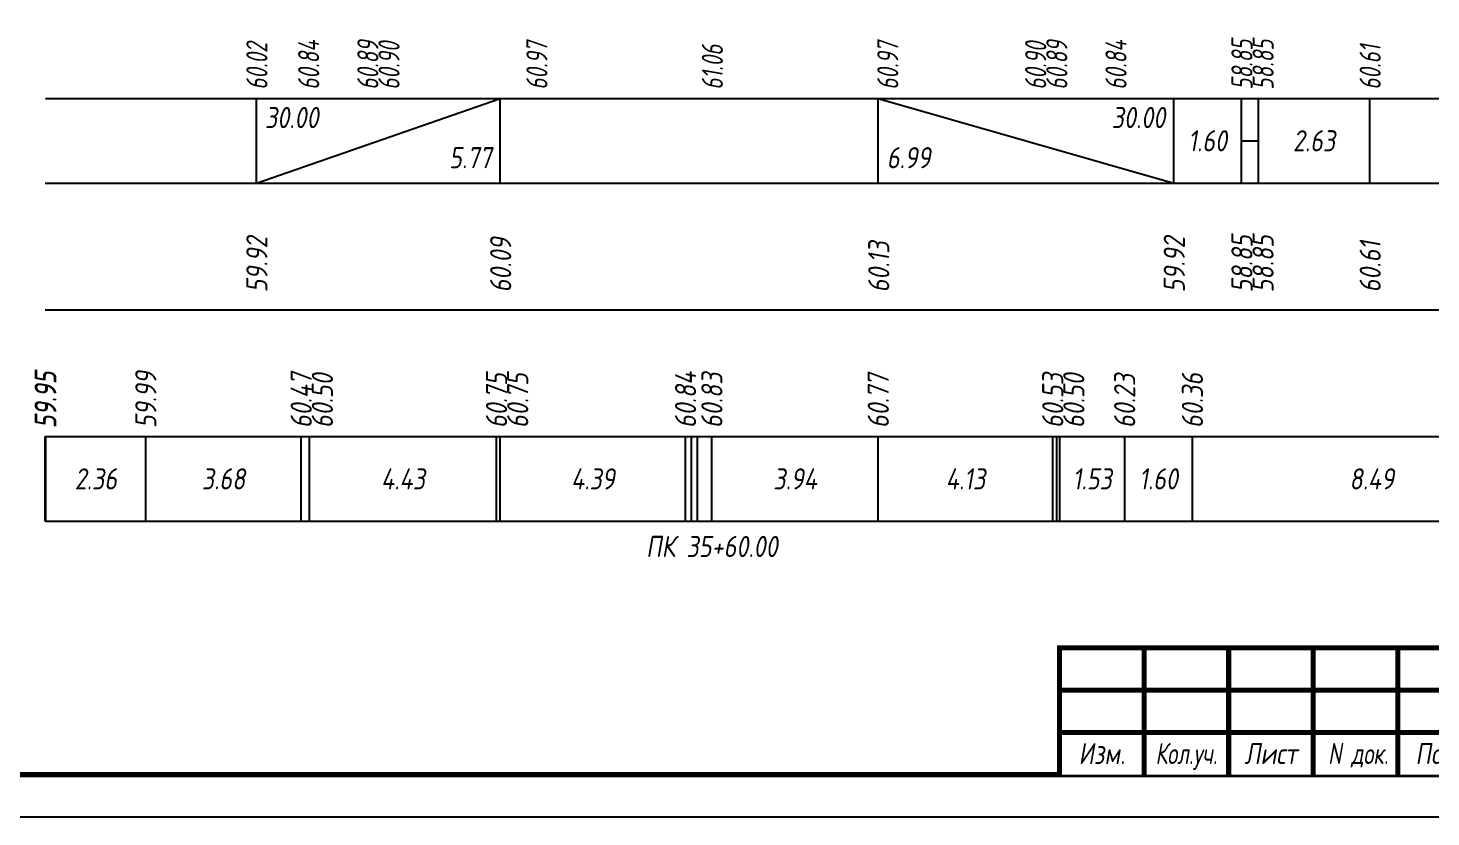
# Model space of a CAD drawing. Extents: x -717 to 1451, y -133302 to 233.
# Drawn here: x 77.9 to 243.9, y -55631.4 to -55538.1 of the extents above; entities that cross this region are included whole.
import ezdxf
from ezdxf.enums import TextEntityAlignment as Align

# ---------------------------------------------------------------- set-up
doc = ezdxf.new("R2010")
doc.units = 0
for name, color, linetype in [('Зарамочное оформление', 7, 'Continuous'), ('Код_510', 7, 'Continuous'), ('Код_514', 1, 'Continuous'), ('Код_516', 1, 'Continuous'), ('Подписи поперечников', 7, 'Continuous'), ('Таблица', 7, 'Continuous')]:
    doc.layers.add(name, color=color, linetype=linetype)
doc.styles.add('М', font='romand.shx', dxfattribs={"width": 0.8, "oblique": 10, "height": 2.5})

# ---------------------------------------------------------------- blocks, each defined once
blk = doc.blocks.new('Штамп')
at = {"linetype": 'Continuous'}
blk.add_wipeout([(199.95, -411.25), (384.95, -411.25), (384.95, -426.25), (199.95, -426.25)], dxfattribs=at).dxf.layer = 'Зарамочное оформление'
at = {"layer": 'Зарамочное оформление', "linetype": 'Continuous', "lineweight": -3, "const_width": 0.6, "flags": 128}
for points in [[(199.95, -426.25), (199.95, -411.25), (384.95, -411.25)], [(209.95, -411.25), (209.95, -426.25)], [(219.95, -411.25), (219.95, -426.25)], [(229.95, -411.25), (229.95, -426.25)], [(239.95, -411.25), (239.95, -426.25)], [(199.95, -416.25), (264.95, -416.25)], [(199.95, -421.25), (264.95, -421.25)]]:
    blk.add_lwpolyline(points, dxfattribs=at)
at = {"layer": 'Зарамочное оформление', "linetype": 'Continuous', "style": 'М', "oblique": 10}
for s, width, p in [('Изм.', 0.8, (204.95, -423.75)), ('Кол.уч.', 0.7, (214.95, -423.75)), ('Лист', 0.8, (224.95, -423.75)), ('N док.', 0.7, (235.28, -423.75)), ('Подпись', 0.8, (247.45, -423.75))]:
    blk.add_text(s, height=2.5, dxfattribs=dict(at, width=width)).set_placement(p, align=Align.MIDDLE_CENTER)
blk = doc.blocks.new('шифр')
blk.add_blockref('Штамп', (0, -55260))

msp = doc.modelspace()

# ---------------------------------------------------------------- linework, layer by layer
at = {"flags": 128}
msp.add_lwpolyline([(-30.054, -55631.421), (389.946, -55631.421), (389.946, -55334.421), (-30.054, -55334.421)], close=True, dxfattribs=at)
at = {"const_width": 0.6, "flags": 128}
msp.add_lwpolyline([(-10.054, -55626.421), (384.946, -55626.421), (384.946, -55339.421), (-10.054, -55339.421)], close=True, dxfattribs=at)
at = {"layer": 'Код_510'}
for p, q in [((79.946, -55596.421), (79.946, -55586.421)), ((80.04, -55596.421), (80.04, -55586.421)), ((91.858, -55596.421), (91.858, -55586.421)), ((110.246, -55596.421), (110.246, -55586.421)), ((111.222, -55596.421), (111.222, -55586.421)), ((133.354, -55596.421), (133.354, -55586.421)), ((133.786, -55596.421), (133.786, -55586.421)), ((155.712, -55596.421), (155.712, -55586.421)), ((156.431, -55596.421), (156.431, -55586.421)), ((157.105, -55596.421), (157.105, -55586.421)), ((158.823, -55596.421), (158.823, -55586.421)), ((178.508, -55596.421), (178.508, -55586.421)), ((199.142, -55596.421), (199.142, -55586.421)), ((199.613, -55596.421), (199.613, -55586.421)), ((199.986, -55596.421), (199.986, -55586.421)), ((207.652, -55596.421), (207.652, -55586.421)), ((215.665, -55596.421), (215.665, -55586.421))]:
    msp.add_line(p, q, dxfattribs=at)
at = {"layer": 'Код_516'}
for p, q in [((104.946, -55556.421), (104.946, -55546.421)), ((104.946, -55556.421), (133.786, -55546.421)), ((133.786, -55556.421), (133.786, -55546.421)), ((178.508, -55556.421), (178.508, -55546.421)), ((178.508, -55546.421), (213.464, -55556.421)), ((213.464, -55556.421), (213.464, -55546.421)), ((221.471, -55556.421), (221.471, -55546.421)), ((223.471, -55556.421), (223.471, -55546.421)), ((236.64, -55556.421), (236.64, -55546.421)), ((221.471, -55551.421), (223.471, -55551.421))]:
    msp.add_line(p, q, dxfattribs=at)
at = {"layer": 'Таблица'}
for p, q in [((80, -55546.421), (261.694, -55546.421)), ((79.946, -55556.421), (261.64, -55556.421)), ((79.946, -55571.421), (261.64, -55571.421)), ((79.946, -55586.421), (261.64, -55586.421)), ((79.946, -55596.421), (261.64, -55596.421))]:
    msp.add_line(p, q, dxfattribs=at)

# ---------------------------------------------------------------- texts
at = {"layer": 'Код_510', "style": 'М', "oblique": 10, "width": 0.8}
for s, p in [('59.95', (79.946, -55585.421)), ('59.95', (80.04, -55585.421)), ('59.99', (91.858, -55585.421)), ('60.47', (110.246, -55585.421)), ('60.50', (112.746, -55585.421)), ('60.75', (133.354, -55585.421)), ('60.75', (135.854, -55585.421)), ('60.84', (155.712, -55585.421)), ('60.83', (158.823, -55585.421)), ('60.77', (178.508, -55585.421)), ('60.53', (199.142, -55585.421)), ('60.50', (201.642, -55585.421)), ('60.23', (207.652, -55585.421)), ('60.36', (215.665, -55585.421))]:
    msp.add_text(s, height=2.5, rotation=90, dxfattribs=at).set_placement(p, align=Align.MIDDLE_LEFT)
for s, p in [('2.36', (85.949, -55591.421)), ('3.68', (101.052, -55591.421)), ('4.43', (122.288, -55591.421)), ('4.39', (144.749, -55591.421)), ('3.94', (168.666, -55591.421)), ('4.13', (188.825, -55591.421)), ('1.53', (203.819, -55591.421)), ('1.60', (211.658, -55591.421)), ('8.49', (236.884, -55591.421))]:
    msp.add_text(s, height=2.5, dxfattribs=at).set_placement(p, align=Align.MIDDLE_CENTER)
at = {"layer": 'Код_514', "style": 'М', "oblique": 10, "width": 0.7}
for s, p in [('60.02', (105, -55545.382)), ('60.84', (111.127, -55545.382)), ('60.89', (118.127, -55545.382)), ('60.90', (120.627, -55545.382)), ('60.97', (138.127, -55545.382)), ('61.06', (158.877, -55545.382)), ('60.97', (179.627, -55545.382)), ('60.90', (197.127, -55545.382)), ('60.89', (199.627, -55545.382)), ('60.84', (206.627, -55545.382)), ('58.85', (221.525, -55545.382)), ('58.85', (224.025, -55545.382)), ('60.61', (236.694, -55545.382))]:
    msp.add_text(s, height=2.5, rotation=90, dxfattribs=at).set_placement(p, align=Align.MIDDLE_LEFT)
at = {"layer": 'Код_516', "style": 'М', "oblique": 10, "width": 0.8}
msp.add_text('30.00', height=2.5, dxfattribs=at).set_placement((105.946, -55547.421), align=Align.TOP_LEFT)
msp.add_text('30.00', height=2.5, dxfattribs=at).set_placement((212.464, -55547.421), align=Align.TOP_RIGHT)
for s, p in [('1.60', (217.468, -55551.421)), ('2.63', (230.055, -55551.421))]:
    msp.add_text(s, height=2.5, dxfattribs=at).set_placement(p, align=Align.MIDDLE_CENTER)
msp.add_text('5.77', height=2.5, dxfattribs=at).set_placement((132.786, -55555.421), align=Align.BOTTOM_RIGHT)
msp.add_text('6.99', height=2.5, dxfattribs=at).set_placement((179.508, -55555.421), align=Align.BOTTOM_LEFT)
for s, p in [('59.92', (105, -55569.371)), ('60.09', (133.84, -55569.371)), ('60.13', (178.563, -55569.371)), ('59.92', (213.519, -55569.371)), ('58.85', (221.525, -55569.371)), ('58.85', (224.025, -55569.371)), ('60.61', (236.694, -55569.371))]:
    msp.add_text(s, height=2.5, rotation=90, dxfattribs=at).set_placement(p, align=Align.MIDDLE_LEFT)
at = {"layer": 'Подписи поперечников', "style": 'М', "oblique": 10, "width": 0.8}
msp.add_text('ПК 35+60.00', height=2.5, dxfattribs=at).set_placement((158.823, -55601.421), align=Align.BOTTOM_CENTER)

# ---------------------------------------------------------------- next in the draw order: block references
msp.add_blockref('шифр', (0, 59.829))

doc.saveas('drawing.dxf')
